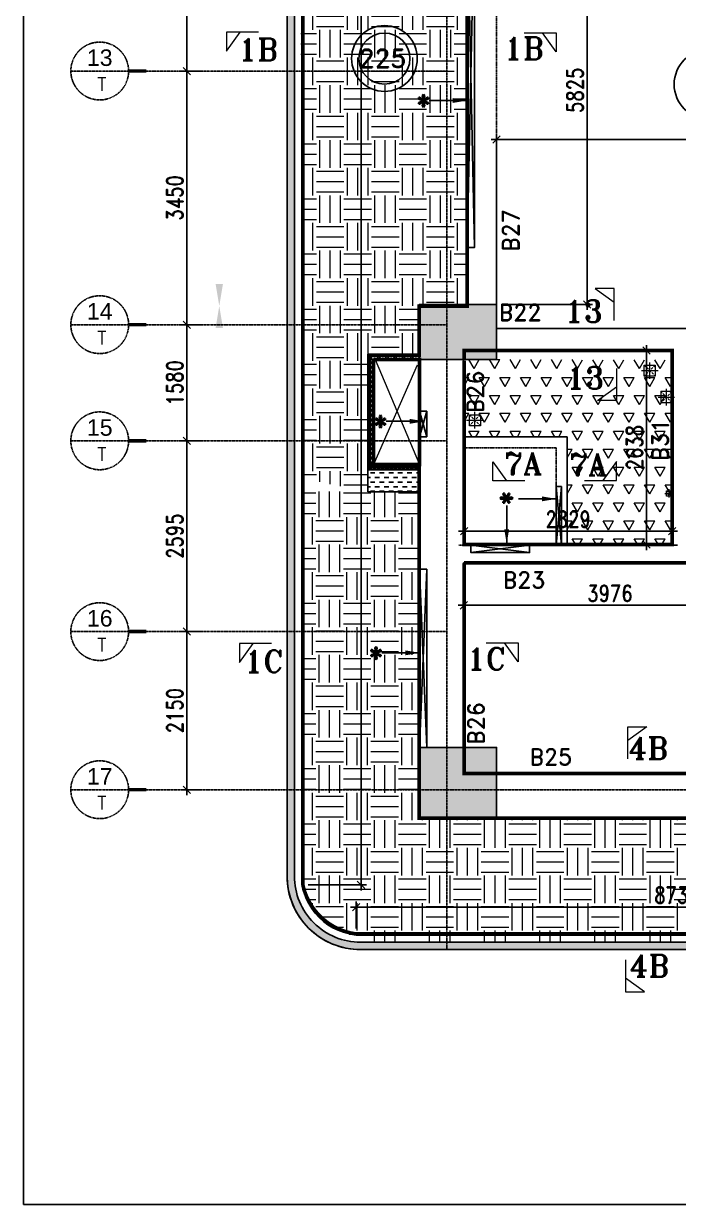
# Model space of a CAD drawing. Header units: millimetres. Extents: x 2061841 to 105821645, y -77612 to 48520811.
# Drawn here: x 2432870 to 2441779, y -2790 to 13270 of the extents above; entities that cross this region are included whole.
import ezdxf
from ezdxf.enums import TextEntityAlignment as Align

# ---------------------------------------------------------------- set-up
doc = ezdxf.new("R2010")
doc.units = ezdxf.units.MM
doc.header["$LTSCALE"] = 10
doc.header["$MEASUREMENT"] = 0
for name, pattern in [('$0$HIDDEN', [0.375, 0.25, -0.125]), ('BASEMENT COLUMN SETTING OUT-PART 2_R4$0$CENTER', [2, 1.25, -0.25, 0.25, -0.25]), ('CENTER', [2, 1.25, -0.25, 0.25, -0.25]), ('HIDDEN2', [4.7625, 3.175, -1.5875])]:
    doc.linetypes.add(name, pattern=pattern)
for name, color, linetype, lineweight in [('0-PL-DP CUTOUT', 32, 'Continuous', 9), ('s-opening text', 4, 'Continuous', 9), ('SEC-LINE', 1, 'Continuous', 15), ('VIN SUNK HATCH', 8, 'Continuous', 0), ('VIN_COLUMN HATCH', 33, 'Continuous', 20), ('VIN_CUT OUT', 6, 'Continuous', 9)]:
    doc.layers.add(name, color=color, linetype=linetype, lineweight=lineweight)
for name, color, linetype in [('A-Comments', 30, 'Continuous'), ('A-FLOR-HIDN', 8, 'HIDDEN2'), ('A-Grid-Tower', 8, 'CENTER'), ('A-HATCH', 8, 'Continuous'), ('BASEMENT COLUMN SETTING OUT-PART 2_R4$0$A-GRID-MAIN', 2, 'BASEMENT COLUMN SETTING OUT-PART 2_R4$0$CENTER'), ('BEAM NO', 2, 'Continuous'), ('BORDER', 5, 'Continuous'), ('DIM GRID', 3, 'Continuous'), ('khuraa', 6, 'Continuous'), ('S-OPENING', 6, 'Continuous'), ('S-SHADED', 252, 'Continuous'), ('UPSTAND RCC', 171, 'Continuous'), ('VIN_BEAM', 4, 'Continuous'), ('VIN_COLUMN', 1, 'Continuous'), ('VIN_SLAB THK', 2, 'Continuous')]:
    doc.layers.add(name, color=color, linetype=linetype)
doc.styles.add('200', font='romand.shx', dxfattribs={"width": 0.8, "height": 225})
doc.styles.add('BASEMENT COLUMN SETTING OUT-PART 2_R4$0$MAS-TXTL', font='arial.ttf', dxfattribs={"height": 200})
doc.styles.add('BASEMENT COLUMN SETTING OUT-PART 2_R4$0$MAS-TXTS', font='romans.shx', dxfattribs={"width": 0.8, "height": 180})
doc.styles.add('MAH', font='romand.shx', dxfattribs={"height": 210})
doc.styles.add('RT', font='romant.shx', dxfattribs={"height": 250})
doc.styles.add('ST', font='romand.shx', dxfattribs={"height": 4})
doc.dimstyles.new('GR1', dxfattribs={"dimtxt": 225, "dimasz": 125, "dimexe": 125, "dimexo": 100, "dimgap": 50, "dimtad": 1, "dimdec": 0, "dimzin": 3, "dimdsep": 46, "dimtxsty": '200', "dimblk1": 'OBLIQUE', "dimblk2": 'OBLIQUE', "dimsah": 1, "dimcen": 0.0625, "dimdle": 125, "dimclrd": 3, "dimclre": 3, "dimclrt": 2, "dimadec": 0, "dimazin": 0, "dimtfac": 1, "dimtdec": 0, "dimtix": 1, "dimtmove": 0, "dimatfit": 3, "dimfxl": 1, "dimtolj": 1, "dimtzin": 0, "dimarcsym": 0})
doc.dimstyles.new('GR2', dxfattribs={"dimtxt": 225, "dimasz": 100, "dimexe": 75, "dimexo": 75, "dimgap": 50, "dimtad": 1, "dimdec": 0, "dimdsep": 46, "dimtxsty": '200', "dimblk1": 'OBLIQUE', "dimblk2": 'OBLIQUE', "dimsah": 1, "dimcen": 50, "dimdle": 75, "dimclrd": 3, "dimclre": 3, "dimclrt": 2, "dimadec": 0, "dimazin": 0, "dimtfac": 1, "dimtdec": 0, "dimtix": 1, "dimtmove": 0, "dimatfit": 3, "dimldrblk": 'OBLIQUE', "dimfxl": 1, "dimtolj": 1, "dimtzin": 0, "dimarcsym": 0})
pattern_1 = [(0, (2438255.496, 38975.31), (0, 32.475953), [18.75, -37.5]), (120, (2438255.496, 38975.31), (-28.125, -16.237976), [18.75, -37.5]), (60, (2438274.246, 38975.31), (-28.125, 16.237976), [18.75, -37.5])]

# ---------------------------------------------------------------- blocks, each defined once
blk = doc.blocks.new('_Oblique')
at = {"color": 0, "linetype": 'ByBlock', "lineweight": -2}
blk.add_line((-0.5, -0.5), (0.5, 0.5), dxfattribs=at)
blk = doc.blocks.new('BASEMENT COLUMN SETTING OUT-PART 2_R4$0$GRID TARGET2')
blk.add_wipeout([(393, -655), (392, -641), (392, -628), (390, -614), (389, -600), (387, -587), (384, -573), (381, -560), (377, -547), (373, -534), (369, -521), (364, -508), (359, -495), (353, -483), (347, -471), (340, -459), (333, -447), (325, -435), (318, -424), (309, -413), (301, -403), (292, -392), (282, -382), (273, -373), (263, -363), (252, -354), (242, -346), (231, -337), (220, -330), (208, -322), (196, -315), (184, -308), (172, -302), (160, -296), (147, -291), (134, -286), (121, -282), (108, -278), (95, -274), (82, -271), (68, -268), (55, -266), (41, -265), (27, -263), (14, -263), (0, -262), (-14, -263), (-27, -263), (-41, -265), (-55, -266), (-68, -268), (-82, -271), (-95, -274), (-108, -278), (-121, -282), (-134, -286), (-147, -291), (-160, -296), (-172, -302), (-184, -308), (-196, -315), (-208, -322), (-220, -330), (-231, -337), (-242, -346), (-252, -354), (-263, -363), (-273, -373), (-282, -382), (-292, -392), (-301, -403), (-309, -413), (-318, -424), (-325, -435), (-333, -447), (-340, -459), (-347, -471), (-353, -483), (-359, -495), (-364, -508), (-369, -521), (-373, -534), (-377, -547), (-381, -560), (-384, -573), (-387, -587), (-389, -600), (-390, -614), (-392, -628), (-392, -641), (-393, -655), (-392, -669), (-392, -682), (-390, -696), (-389, -710), (-387, -723), (-384, -737), (-381, -750), (-377, -763), (-373, -776), (-369, -789), (-364, -802), (-359, -815), (-353, -827), (-347, -839), (-340, -851), (-333, -863), (-325, -875), (-318, -886), (-309, -897), (-301, -907), (-292, -918), (-282, -928), (-273, -937), (-263, -947), (-252, -956), (-242, -964), (-231, -973), (-220, -981), (-208, -988), (-196, -995), (-184, -1002), (-172, -1008), (-160, -1014), (-147, -1019), (-134, -1024), (-121, -1028), (-108, -1032), (-95, -1036), (-82, -1039), (-68, -1042), (-55, -1044), (-41, -1046), (-27, -1047), (-14, -1047), (0, -1048), (14, -1047), (27, -1047), (41, -1046), (55, -1044), (68, -1042), (82, -1039), (95, -1036), (108, -1032), (121, -1028), (134, -1024), (147, -1019), (160, -1014), (172, -1008), (184, -1002), (196, -995), (208, -988), (220, -981), (231, -973), (242, -964), (252, -956), (263, -947), (273, -937), (282, -928), (292, -918), (301, -907), (309, -897), (318, -886), (325, -875), (333, -863), (340, -851), (347, -839), (353, -827), (359, -815), (364, -802), (369, -789), (373, -776), (377, -763), (381, -750), (384, -737), (387, -723), (389, -710), (390, -696), (392, -682), (392, -669)])
blk.add_line((-393, -655), (393, -655))
at = {"const_width": 48.8}
blk.add_lwpolyline([(393, -655), (636, -655)], dxfattribs=at)
blk.add_circle((0, -655), 393)
for tag, height, style, p in [('AS', 225, 'BASEMENT COLUMN SETTING OUT-PART 2_R4$0$MAS-TXTL', (0, -586)), ('REF', 180, 'BASEMENT COLUMN SETTING OUT-PART 2_R4$0$MAS-TXTS', (29, -925))]:
    blk.add_attdef(tag, text='', height=height, dxfattribs=dict(style=style)).set_placement(p, align=Align.CENTER)
blk = doc.blocks.new('*D61')
at = {"layer": 'Defpoints', "color": 0, "transparency": 16777216}
for p in [(2435330, 15975), (2435091, 12625), (2435330, 12625)]:
    blk.add_point(p, dxfattribs=at)
at = {"layer": 'DIM GRID', "color": 3, "lineweight": -2, "transparency": 16777216}
for p, q in [((2435255, 15975), (2435016, 15975)), ((2435091, 16050), (2435091, 12550)), ((2435255, 12625), (2435016, 12625))]:
    blk.add_line(p, q, dxfattribs=at)
at = {"layer": 'DIM GRID', "color": 3, "linetype": 'ByBlock', "lineweight": -2, "transparency": 16777216, "xscale": 100, "yscale": 100, "zscale": 100}
for p, rotation in [((2435091, 15975), 90), ((2435091, 12625), 270)]:
    blk.add_blockref('_Oblique', p, dxfattribs=dict(at, rotation=rotation))
at = {"layer": 'DIM GRID', "color": 2, "transparency": 16777216, "insert": (2434928, 14300), "char_height": 225, "attachment_point": 5, "rotation": 90, "style": '200'}
blk.add_mtext('\\A1;3350', dxfattribs=at)
blk = doc.blocks.new('OBLIQUE')
blk = doc.blocks.new('*D62')
at = {"layer": 'Defpoints', "color": 0, "transparency": 16777216}
for p in [(2435330, 12625), (2435091, 9175), (2435330, 9175)]:
    blk.add_point(p, dxfattribs=at)
at = {"layer": 'DIM GRID', "color": 3, "lineweight": -2, "transparency": 16777216}
for p, q in [((2435091, 12700), (2435091, 9100)), ((2435255, 12625), (2435016, 12625)), ((2435255, 9175), (2435016, 9175))]:
    blk.add_line(p, q, dxfattribs=at)
at = {"layer": 'DIM GRID', "color": 3, "linetype": 'ByBlock', "lineweight": -2, "transparency": 16777216, "xscale": 100, "yscale": 100, "zscale": 100}
for p, rotation in [((2435091, 12625), 90), ((2435091, 9175), 270)]:
    blk.add_blockref('_Oblique', p, dxfattribs=dict(at, rotation=rotation))
at = {"layer": 'DIM GRID', "color": 2, "transparency": 16777216, "insert": (2434928, 10900), "char_height": 225, "attachment_point": 5, "rotation": 90, "style": '200'}
blk.add_mtext('\\A1;3450', dxfattribs=at)
blk = doc.blocks.new('*D63')
at = {"layer": 'Defpoints', "color": 0, "transparency": 16777216}
for p in [(2435330, 9175), (2435091, 7595), (2435330, 7595)]:
    blk.add_point(p, dxfattribs=at)
at = {"layer": 'DIM GRID', "color": 3, "lineweight": -2, "transparency": 16777216}
for p, q in [((2435255, 9175), (2435016, 9175)), ((2435091, 9250), (2435091, 7520)), ((2435255, 7595), (2435016, 7595))]:
    blk.add_line(p, q, dxfattribs=at)
at = {"layer": 'DIM GRID', "color": 3, "linetype": 'ByBlock', "lineweight": -2, "transparency": 16777216, "xscale": 100, "yscale": 100, "zscale": 100}
for p, rotation in [((2435091, 9175), 90), ((2435091, 7595), 270)]:
    blk.add_blockref('_Oblique', p, dxfattribs=dict(at, rotation=rotation))
at = {"layer": 'DIM GRID', "color": 2, "transparency": 16777216, "insert": (2434928, 8385), "char_height": 225, "attachment_point": 5, "rotation": 90, "style": '200'}
blk.add_mtext('\\A1;1580', dxfattribs=at)
blk = doc.blocks.new('*D64')
at = {"layer": 'Defpoints', "color": 0, "transparency": 16777216}
for p in [(2435330, 7595), (2435091, 5000), (2435330, 5000)]:
    blk.add_point(p, dxfattribs=at)
at = {"layer": 'DIM GRID', "color": 3, "lineweight": -2, "transparency": 16777216}
for p, q in [((2435255, 7595), (2435016, 7595)), ((2435091, 7670), (2435091, 4925)), ((2435255, 5000), (2435016, 5000))]:
    blk.add_line(p, q, dxfattribs=at)
at = {"layer": 'DIM GRID', "color": 3, "linetype": 'ByBlock', "lineweight": -2, "transparency": 16777216, "xscale": 100, "yscale": 100, "zscale": 100}
for p, rotation in [((2435091, 7595), 90), ((2435091, 5000), 270)]:
    blk.add_blockref('_Oblique', p, dxfattribs=dict(at, rotation=rotation))
at = {"layer": 'DIM GRID', "color": 2, "transparency": 16777216, "insert": (2434928, 6298), "char_height": 225, "attachment_point": 5, "rotation": 90, "style": '200'}
blk.add_mtext('\\A1;2595', dxfattribs=at)
blk = doc.blocks.new('*D65')
at = {"layer": 'Defpoints', "color": 0, "transparency": 16777216}
for p in [(2435330, 5000), (2435091, 2850), (2435330, 2850)]:
    blk.add_point(p, dxfattribs=at)
at = {"layer": 'DIM GRID', "color": 3, "lineweight": -2, "transparency": 16777216}
for p, q in [((2435255, 5000), (2435016, 5000)), ((2435091, 5075), (2435091, 2775)), ((2435255, 2850), (2435016, 2850))]:
    blk.add_line(p, q, dxfattribs=at)
at = {"layer": 'DIM GRID', "color": 3, "linetype": 'ByBlock', "lineweight": -2, "transparency": 16777216, "xscale": 100, "yscale": 100, "zscale": 100}
for p, rotation in [((2435091, 5000), 90), ((2435091, 2850), 270)]:
    blk.add_blockref('_Oblique', p, dxfattribs=dict(at, rotation=rotation))
at = {"layer": 'DIM GRID', "color": 2, "transparency": 16777216, "insert": (2434928, 3925), "char_height": 225, "attachment_point": 5, "rotation": 90, "style": '200'}
blk.add_mtext('\\A1;2150', dxfattribs=at)
blk = doc.blocks.new('A$C21A8152F')
at = {"layer": 'SEC-LINE'}
for p, q in [((513, 311), (292, 3)), ((513, 3), (513, 311)), ((-7, 3), (513, 3))]:
    blk.add_line(p, q, dxfattribs=at)
blk = doc.blocks.new('*D2609')
at = {"layer": 'A-HATCH', "color": 3, "lineweight": -2, "transparency": 16777216}
for p, q in [((2441345, 6109), (2441345, 8897)), ((2441618, 8822), (2441270, 8822)), ((2441618, 6184), (2441270, 6184))]:
    blk.add_line(p, q, dxfattribs=at)
at = {"layer": 'Defpoints', "color": 0, "transparency": 16777216}
for p in [(2441345, 8822), (2441693, 8822), (2441693, 6184)]:
    blk.add_point(p, dxfattribs=at)
at = {"layer": 'A-HATCH', "color": 3, "lineweight": -2, "transparency": 16777216, "xscale": 100, "yscale": 100, "zscale": 100}
for p, rotation in [((2441345, 8822), 90), ((2441345, 6184), 270)]:
    blk.add_blockref('_Oblique', p, dxfattribs=dict(at, rotation=rotation))
at = {"layer": 'A-HATCH', "color": 2, "transparency": 16777216, "insert": (2441183, 7503), "char_height": 225, "attachment_point": 5, "rotation": 90, "style": '200'}
blk.add_mtext('\\A1;2638', dxfattribs=at)
blk = doc.blocks.new('*D2611')
at = {"layer": 'A-HATCH', "color": 3, "lineweight": -2, "transparency": 16777216}
for p, q in [((2438864, 6259), (2438864, 6441)), ((2441693, 6259), (2441693, 6441)), ((2438789, 6366), (2441768, 6366))]:
    blk.add_line(p, q, dxfattribs=at)
at = {"layer": 'Defpoints', "color": 0, "transparency": 16777216}
for p in [(2441693, 6366), (2438864, 6184), (2441693, 6184)]:
    blk.add_point(p, dxfattribs=at)
at = {"layer": 'A-HATCH', "color": 3, "lineweight": -2, "transparency": 16777216, "xscale": 100, "yscale": 100, "zscale": 100, "rotation": 180}
blk.add_blockref('_Oblique', (2438864, 6366), dxfattribs=at)
at = {"layer": 'A-HATCH', "color": 3, "lineweight": -2, "transparency": 16777216, "xscale": 100, "yscale": 100, "zscale": 100}
blk.add_blockref('_Oblique', (2441693, 6366), dxfattribs=at)
at = {"layer": 'A-HATCH', "color": 2, "transparency": 16777216, "insert": (2440279, 6529), "char_height": 225, "attachment_point": 5, "style": '200'}
blk.add_mtext('\\A1;2829', dxfattribs=at)
blk = doc.blocks.new('*D2618')
at = {"layer": 'A-HATCH', "color": 3, "lineweight": -2, "transparency": 16777216}
for p, q in [((2438860, 5861), (2438860, 5283)), ((2442837, 5861), (2442837, 5283)), ((2438785, 5358), (2442912, 5358))]:
    blk.add_line(p, q, dxfattribs=at)
at = {"layer": 'Defpoints', "color": 0, "transparency": 16777216}
for p in [(2438860, 5936), (2442837, 5936), (2442837, 5358)]:
    blk.add_point(p, dxfattribs=at)
at = {"layer": 'A-HATCH', "color": 3, "lineweight": -2, "transparency": 16777216, "xscale": 100, "yscale": 100, "zscale": 100, "rotation": 180}
blk.add_blockref('_Oblique', (2438860, 5358), dxfattribs=at)
at = {"layer": 'A-HATCH', "color": 3, "lineweight": -2, "transparency": 16777216, "xscale": 100, "yscale": 100, "zscale": 100}
blk.add_blockref('_Oblique', (2442837, 5358), dxfattribs=at)
at = {"layer": 'A-HATCH', "color": 2, "transparency": 16777216, "insert": (2440849, 5521), "char_height": 225, "attachment_point": 5, "style": '200'}
blk.add_mtext('\\A1;3976', dxfattribs=at)
blk = doc.blocks.new('*D2620')
at = {"layer": 'A-HATCH', "color": 3, "lineweight": -2, "transparency": 16777216}
for p, q in [((2439381, 15275), (2440612, 15275)), ((2440537, 15350), (2440537, 9375)), ((2439380, 9450), (2440612, 9450))]:
    blk.add_line(p, q, dxfattribs=at)
at = {"layer": 'Defpoints', "color": 0, "transparency": 16777216}
for p in [(2439306, 15275, -643584), (2439305, 9450, -643584), (2440537, 9450)]:
    blk.add_point(p, dxfattribs=at)
at = {"layer": 'A-HATCH', "color": 3, "lineweight": -2, "transparency": 16777216, "xscale": 100, "yscale": 100, "zscale": 100}
for p, rotation in [((2440537, 15275), 90), ((2440537, 9450), 270)]:
    blk.add_blockref('_Oblique', p, dxfattribs=dict(at, rotation=rotation))
at = {"layer": 'A-HATCH', "color": 2, "transparency": 16777216, "insert": (2440374, 12363), "char_height": 225, "attachment_point": 5, "rotation": 90, "style": '200'}
blk.add_mtext('\\A1;5825', dxfattribs=at)
blk = doc.blocks.new('*D2621')
at = {"layer": 'A-HATCH', "color": 3, "lineweight": -2, "transparency": 16777216}
for p, q in [((2439305, 9200), (2439305, 11768)), ((2445655, 9200), (2445655, 11768)), ((2445730, 11693), (2439230, 11693))]:
    blk.add_line(p, q, dxfattribs=at)
at = {"layer": 'Defpoints', "color": 0, "transparency": 16777216}
for p in [(2439305, 11693), (2439305, 9125, -643584), (2445655, 9125, -643584)]:
    blk.add_point(p, dxfattribs=at)
at = {"layer": 'A-HATCH', "color": 3, "lineweight": -2, "transparency": 16777216, "xscale": 100, "yscale": 100, "zscale": 100, "rotation": 180}
blk.add_blockref('_Oblique', (2439305, 11693), dxfattribs=at)
at = {"layer": 'A-HATCH', "color": 3, "lineweight": -2, "transparency": 16777216, "xscale": 100, "yscale": 100, "zscale": 100}
blk.add_blockref('_Oblique', (2445655, 11693), dxfattribs=at)
at = {"layer": 'A-HATCH', "color": 2, "transparency": 16777216, "insert": (2442480, 11855), "char_height": 225, "attachment_point": 5, "style": '200'}
blk.add_mtext('\\A1;6349', dxfattribs=at)
blk = doc.blocks.new('*D2622')
at = {"layer": 'A-HATCH', "color": 3, "lineweight": -2, "transparency": 16777216}
for p, q in [((2436744, 39859), (2437536, 39859)), ((2437461, 39934), (2437461, 1480)), ((2436744, 1555), (2437536, 1555))]:
    blk.add_line(p, q, dxfattribs=at)
at = {"layer": 'Defpoints', "color": 0, "transparency": 16777216}
for p in [(2436669, 39859), (2436669, 1555), (2437461, 1555)]:
    blk.add_point(p, dxfattribs=at)
at = {"layer": 'A-HATCH', "color": 3, "lineweight": -2, "transparency": 16777216, "xscale": 100, "yscale": 100, "zscale": 100}
for p, rotation in [((2437461, 39859), 90), ((2437461, 1555), 270)]:
    blk.add_blockref('_Oblique', p, dxfattribs=dict(at, rotation=rotation))
at = {"layer": 'A-HATCH', "color": 2, "transparency": 16777216, "insert": (2437299, 20707), "char_height": 225, "attachment_point": 5, "rotation": 90, "style": '200'}
blk.add_mtext('\\A1;38304', dxfattribs=at)
blk = doc.blocks.new('*D2624')
at = {"layer": 'A-HATCH', "color": 3, "lineweight": -2, "transparency": 16777216}
for p, q in [((2437395, 963), (2437395, 1329)), ((2446125, 963), (2446125, 1329)), ((2437320, 1254), (2446200, 1254))]:
    blk.add_line(p, q, dxfattribs=at)
at = {"layer": 'Defpoints', "color": 0, "transparency": 16777216}
for p in [(2446125, 1254), (2437395, 888), (2446125, 888)]:
    blk.add_point(p, dxfattribs=at)
at = {"layer": 'A-HATCH', "color": 3, "lineweight": -2, "transparency": 16777216, "xscale": 100, "yscale": 100, "zscale": 100, "rotation": 180}
blk.add_blockref('_Oblique', (2437395, 1254), dxfattribs=at)
at = {"layer": 'A-HATCH', "color": 3, "lineweight": -2, "transparency": 16777216, "xscale": 100, "yscale": 100, "zscale": 100}
blk.add_blockref('_Oblique', (2446125, 1254), dxfattribs=at)
at = {"layer": 'A-HATCH', "color": 2, "transparency": 16777216, "insert": (2441760, 1416), "char_height": 225, "attachment_point": 5, "style": '200'}
blk.add_mtext('\\A1;8731', dxfattribs=at)

msp = doc.modelspace()

# ---------------------------------------------------------------- hatches: boundary and pattern name
at = {"layer": 'A-Comments'}
h = msp.add_hatch(color=8, dxfattribs=at)
h.dxf.hatch_style = 1
h.paths.add_polyline_path([(2446505.5, 2200.3), (2446405.5, 2200.3), (2446405.5, 1175.3, -0.4142131), (2446005.5, 775.3), (2437455.5, 775.3, -0.4142136), (2436555.5, 1675.3), (2436555.5, 22925.3), (2436455.5, 22925.3), (2436455.5, 1675.3, 0.4142136), (2437455.5, 675.3), (2446005.5, 675.3, 0.4142131), (2446505.5, 1175.3)])
at = {"layer": 'khuraa'}
h = msp.add_hatch(dxfattribs=at)
h.set_pattern_fill('DASH', color=256, scale=500, angle=180)
h.set_pattern_definition([(180, (-230661.106, -123653.24), (-62.5, -62.5), [62.5, -62.5])])
h.paths.add_polyline_path([(2437555.5, 7200.2), (2438255.6, 7200.3), (2438255.6, 6900.3), (2437555.5, 6900.2)])
at = {"layer": 'S-SHADED'}
h = msp.add_hatch(color=256, dxfattribs=at)
h.dxf.hatch_style = 1
edge = h.paths.add_edge_path()
edge.add_line((2435582.9, 9730), (2435482.9, 9730))
edge.add_line((2435582.9, 9130), (2435482.9, 9130))
at = {"layer": 'UPSTAND RCC'}
h = msp.add_hatch(dxfattribs=at)
h.set_pattern_fill('HEX', color=256, scale=150)
h.set_pattern_definition(pattern_1)
h.paths.add_polyline_path([(2437555.5, 8775.3), (2438255.5, 8775.3), (2438255.5, 8700.3), (2437555.5, 8700.3), (2437555.5, 8775.3)])
h = msp.add_hatch(dxfattribs=at)
h.set_pattern_fill('HEX', color=256, scale=150)
h.set_pattern_definition(pattern_1)
h.paths.add_polyline_path([(2437555.5, 8700.2), (2437630.5, 8700.2), (2437630.5, 7275.3), (2437555.5, 7275.3), (2437555.5, 8700.2)])
h = msp.add_hatch(dxfattribs=at)
h.set_pattern_fill('HEX', color=256, scale=150)
h.set_pattern_definition(pattern_1)
h.paths.add_polyline_path([(2437555.5, 7200.3), (2438255.5, 7200.3), (2438255.5, 7275.3), (2437555.5, 7275.3), (2437555.5, 7200.3)])
at = {"layer": 'VIN SUNK HATCH'}
h = msp.add_hatch(dxfattribs=at)
h.set_pattern_fill('EARTH', color=8, scale=1500, angle=360)
h.set_pattern_definition([(0, (-3646.26, 480.24), (375, 375), [375, -375]), (0, (-3646.26, 620.86), (375, 375), [375, -375]), (0, (-3646.26, 761.5), (375, 375), [375, -375]), (90, (-3599.4, 808.36), (-375, 375), [375, -375]), (90, (-3458.76, 808.36), (-375, 375), [375, -375]), (90, (-3318.14, 808.36), (-375, 375), [375, -375])])
h.paths.add_polyline_path([(2438255.5, 19125.3), (2437555.5, 19125.3), (2437555.5, 19425.3), (2436630.5, 19425.3), (2436655.5, 7089.1), (2437555.5, 6900.3), (2437555.5, 7670.2), (2437580.5, 8202.8), (2437555.5, 8775.3), (2438250.5, 8775.3), (2438250.5, 9450.3), (2438905.5, 9450.3), (2438905.5, 14868.3), (2438905.5, 15275.3), (2438370.5, 15275.3), (2438255.5, 15275.3), (2438255.5, 15342), (2438255.5, 15465.5), (2438255.5, 16075.3), (2438255.5, 16525.3), (2438255.5, 16525.3)])
h = msp.add_hatch(dxfattribs=at)
h.set_pattern_fill('TRIANG', color=8, scale=750)
h.set_pattern_definition([(60, (1672873.74, -43545.7), (-140.625, 243.569645), [140.625, -140.625]), (120, (1672873.74, -43545.7), (-281.25, 2e-07), [140.625, -140.625]), (0, (1672803.42, -43423.93), (140.625, 243.569645), [140.625, -140.625])])
h.paths.add_polyline_path([(2438850.5, 8700.3), (2438850.5, 7650.3), (2440265.5, 7650.3), (2440265.5, 6175.4), (2441690.5, 6175.3), (2441690.5, 8698.1), (2439300.5, 8700.3), (2439180.5, 8700.3)])
h = msp.add_hatch(dxfattribs=at)
h.set_pattern_fill('EARTH', color=8, scale=1500, angle=360)
h.set_pattern_definition([(0, (-3653.65, 230.24), (375, 375), [375, -375]), (0, (-3653.65, 370.86), (375, 375), [375, -375]), (0, (-3653.65, 511.5), (375, 375), [375, -375]), (90, (-3606.78, 558.36), (-375, 375), [375, -375]), (90, (-3466.15, 558.36), (-375, 375), [375, -375]), (90, (-3325.53, 558.36), (-375, 375), [375, -375])])
edge = h.paths.add_edge_path()
edge.add_line((2446405.5, 1175.3), (2446405.5, 2200.3))
edge.add_line((2446405.5, 2200.3), (2446305.5, 2200.3))
edge.add_line((2446305.5, 2200.3), (2446305.5, 2275.3))
edge.add_line((2446305.5, 2275.3), (2446155.5, 2275.3))
edge.add_line((2446155.5, 2275.3), (2446155.5, 2475.3))
edge.add_line((2446155.5, 2475.3), (2438273, 2476.4))
edge.add_line((2438273, 2476.4), (2438273, 6908.3))
edge.add_line((2438273, 6908.3), (2436655.5, 6908.1))
edge.add_line((2436655.5, 6908.1), (2436655.5, 1505.9))
edge.add_line((2436655.5, 1505.9), (2436823.9, 1187.4))
edge.add_line((2436823.9, 1187.4), (2437072.6, 975.9))
edge.add_line((2437072.6, 975.9), (2437582.7, 775.8))
edge.add_line((2437582.7, 775.8), (2445998.1, 774.7))
edge.add_arc((2446004.4, 1175.8), 401.1, 269.10203, 359.92798)
at = {"layer": 'VIN_COLUMN HATCH'}
h = msp.add_hatch(color=256, dxfattribs=at)
h.dxf.hatch_style = 1
h.paths.add_polyline_path([(2439305.5, 8700.3), (2438255.5, 8700.3), (2438255.5, 9450.3), (2439305.5, 9450.3)])
h = msp.add_hatch(color=256, dxfattribs=at)
h.dxf.hatch_style = 1
h.paths.add_polyline_path([(2439305.5, 2475.3), (2438255.5, 2475.3), (2438255.5, 3425.3), (2439305.5, 3425.3)])

# ---------------------------------------------------------------- linework, layer by layer
at = {"layer": '0-PL-DP CUTOUT', "color": 32, "ltscale": 15, "extrusion": (8.41183e-09, 2.01816e-08, 1)}
for p, q in [((2441278, 8550.2, -643584.3), (2441503, 8550.2, -643584.3)), ((2441390.5, 8437.7, -643584.3), (2441390.5, 8662.7, -643584.3)), ((2438898.1, 7875.2, -643584.3), (2439123.1, 7875.2, -643584.3)), ((2439010.6, 7762.7, -643584.3), (2439010.6, 7987.7, -643584.3)), ((2441653, 6823.7, -643584.3), (2441653, 6936.2, -643584.3)), ((2441596.8, 6880, -643584.3), (2441709.3, 6880, -643584.3))]:
    msp.add_line(p, q, dxfattribs=at)
at = {"layer": '0-PL-DP CUTOUT', "color": 32, "ltscale": 15, "extrusion": (2.01816e-08, 8.41183e-09, 1)}
for p, q in [((2441615.5, 8077.8, -643583.9), (2441615.5, 8302.8, -643583.9)), ((2441503, 8190.3, -643583.9), (2441728, 8190.3, -643583.9))]:
    msp.add_line(p, q, dxfattribs=at)
at = {"layer": '0-PL-DP CUTOUT', "color": 32, "extrusion": (8.41183e-09, 2.01816e-08, 1), "elevation": -643584.3}
for points in [[(2441465.5, 8625.3), (2441465.5, 8475.3), (2441315.5, 8475.3), (2441315.5, 8625.3)], [(2439085.6, 7950.2), (2439085.6, 7800.2), (2438935.6, 7800.2), (2438935.6, 7950.2)], [(2441690.5, 6917.5), (2441690.5, 6842.5), (2441615.5, 6842.5), (2441615.5, 6917.5)]]:
    msp.add_lwpolyline(points, close=True, dxfattribs=at)
at = {"layer": '0-PL-DP CUTOUT', "color": 32, "extrusion": (2.01816e-08, 8.41183e-09, 1), "elevation": -643583.9}
msp.add_lwpolyline([(2441690.5, 8265.3), (2441540.5, 8265.3), (2441540.5, 8115.3), (2441690.5, 8115.3)], close=True, dxfattribs=at)
at = {"layer": 'A-Comments', "color": 4}
for p, q in [((2436455.5, 22925.3, -643584.3), (2436455.5, 1675.3, -643584.3)), ((2436555.5, 22925.3, -643584.3), (2436555.5, 1675.3, -643584.3)), ((2437455.5, 675.3, -643584.3), (2446005.5, 675.3, -643584.3))]:
    msp.add_line(p, q, dxfattribs=at)
msp.add_arc((2437455.5, 1675.3, -643584.3), 1000, 180, 270, dxfattribs=at)
at = {"layer": 'A-FLOR-HIDN', "color": 32, "extrusion": (8.41183e-09, 2.01816e-08, 1)}
for p, q in [((2441465.5, 8625.2, -643584.3), (2441315.5, 8475.2, -643584.3)), ((2441315.5, 8625.2, -643584.3), (2441465.5, 8475.2, -643584.3)), ((2439085.6, 7950.2, -643584.3), (2438935.6, 7800.2, -643584.3)), ((2438935.6, 7950.2, -643584.3), (2439085.6, 7800.2, -643584.3)), ((2441690.5, 6917.5, -643584.3), (2441615.5, 6842.5, -643584.3)), ((2441615.5, 6917.5, -643584.3), (2441690.5, 6842.5, -643584.3))]:
    msp.add_line(p, q, dxfattribs=at)
at = {"layer": 'A-FLOR-HIDN', "color": 32, "extrusion": (2.01816e-08, 8.41183e-09, 1)}
for p, q in [((2441690.5, 8265.3, -643583.9), (2441540.5, 8115.3, -643583.9)), ((2441690.5, 8115.3, -643583.9), (2441540.5, 8265.3, -643583.9))]:
    msp.add_line(p, q, dxfattribs=at)
at = {"layer": 'A-Grid-Tower'}
msp.add_line((2438630.5, 42156.9, -643584.3), (2438630.5, 675.3, -643584.3), dxfattribs=at)
at = {"layer": 'A-HATCH', "color": 1, "const_width": 50}
msp.add_lwpolyline([(2436669.3, 39858.6), (2436669.3, 1555.1, 0.3162385), (2437394.6, 887.7), (2446125.2, 887.7, 0.1538337), (2446304.8, 1130.6), (2446304.8, 2464.9), (2438251, 2464.9), (2438251, 7241.4), (2437571, 7241.4), (2437571, 8760.6), (2438250.7, 8760.6), (2438250.7, 9428.5), (2438906.3, 9428.5), (2438906.3, 15245.9), (2438273.5, 15245.9), (2438273.5, 23721.1), (2438605, 23721.1), (2438605, 27657), (2438256.2, 27657), (2438256.2, 33721.4)], format="xyb", dxfattribs=at)
at = {"layer": 'A-HATCH', "color": 5, "const_width": 50}
for points in [[(2438864.2, 8686.3), (2438864.2, 6183.5), (2441693.4, 6183.5), (2441693.4, 8821.9), (2438864.2, 8821.9), (2438864.2, 8701.2)], [(2438860.4, 5935.6), (2442836.9, 5935.6), (2442836.9, 3071.6), (2438866.1, 3071.6), (2438866.1, 5929.4)]]:
    msp.add_lwpolyline(points, dxfattribs=at)
at = {"layer": 'A-HATCH', "const_width": 50, "elevation": -643584.3}
msp.add_lwpolyline([(2437630.5, 8700.3), (2438255.5, 8700.2), (2438255.6, 7275.3), (2437630.5, 7275.4), (2437630.5, 8700.2)], dxfattribs=at)
at = {"layer": 'khuraa', "elevation": -643584.3}
msp.add_lwpolyline([(2437555.6, 6900.3), (2438255.6, 6900.3), (2438255.6, 7200.3), (2437555.6, 7200.3)], close=True, dxfattribs=at)
at = {"layer": 'S-OPENING'}
for p, q in [((2439005.5, 10225.3, -643584.3), (2438905.5, 15025.3, -643584.3)), ((2439005.5, 15025.3, -643584.3), (2438905.5, 10225.3, -643584.3)), ((2438255.5, 7650.3, -643584.3), (2438355.5, 8000.3, -643584.3)), ((2438255.5, 8000.3, -643584.3), (2438355.5, 7650.3, -643584.3)), ((2440190.5, 6175.3, -643584.3), (2440115.5, 6975.3, -643584.3)), ((2440190.5, 6973.7, -643584.3), (2440115.5, 6175.3, -643584.3)), ((2438955.5, 6175.3, -643584.3), (2439755.5, 6075.3, -643584.3)), ((2439755.5, 6175.3, -643584.3), (2438955.5, 6075.3, -643584.3)), ((2438355.5, 3425.3, -643584.3), (2438255.5, 5850.3, -643584.3)), ((2438355.5, 5850.3, -643584.3), (2438255.5, 3425.3, -643584.3))]:
    msp.add_line(p, q, dxfattribs=at)
at = {"layer": 'S-OPENING', "elevation": -643584.3}
for points in [[(2439005.5, 15025.3), (2438905.5, 15025.3), (2438905.5, 10225.3), (2439005.5, 10225.3)], [(2439005.5, 15025.3), (2438905.5, 15025.3), (2438905.5, 10225.3), (2439005.5, 10225.3)], [(2438355.5, 8000.3), (2438255.5, 8000.3), (2438255.5, 7650.3), (2438355.5, 7650.3)], [(2440190.5, 6975.3), (2440115.5, 6975.3), (2440115.5, 6175.3), (2440190.5, 6175.3)], [(2439755.5, 6175.3), (2439755.5, 6075.3), (2438955.5, 6075.3), (2438955.5, 6175.3)], [(2438355.5, 5850.3), (2438255.5, 5850.3), (2438255.5, 3425.3), (2438355.5, 3425.3)], [(2438355.5, 5850.3), (2438255.5, 5850.3), (2438255.5, 3425.3), (2438355.5, 3425.3)]]:
    msp.add_lwpolyline(points, close=True, dxfattribs=at)
at = {"layer": 'UPSTAND RCC', "elevation": -643584.3}
for points in [[(2437555.5, 8775.3), (2438255.5, 8775.3), (2438255.5, 8700.3), (2437555.5, 8700.3)], [(2437555.5, 8700.2), (2437630.5, 8700.2), (2437630.5, 7275.3), (2437555.5, 7275.3)], [(2437555.5, 7200.3), (2438255.5, 7200.3), (2438255.5, 7275.3), (2437555.5, 7275.3)]]:
    msp.add_lwpolyline(points, close=True, dxfattribs=at)
at = {"layer": 'VIN_BEAM'}
for p, q in [((2438905.5, 15275.3, -643584.3), (2438905.4, 9450.3, -643584.3)), ((2438255.5, 8713.2, -643584.3), (2438255.5, 7460.3, -643584.3)), ((2438255.5, 8708.7, -643584.3), (2438255.5, 3757.5, -643584.3)), ((2438855.5, 8700.3, -643584.3), (2438855.5, 7650.3, -643584.3)), ((2441690.5, 8825.3, -643584.3), (2439305.5, 8825.3, -643584.3)), ((2441690.5, 8825.3, -643584.3), (2441690.5, 6175.3, -643584.3)), ((2438855.5, 7650.3, -643584.3), (2440265.5, 7650.3, -643584.3)), ((2440265.5, 7650.3, -643584.3), (2440265.5, 6175.3, -643584.3)), ((2438255.5, 6425.3, -643584.3), (2438255.5, 7310.3, -643584.3)), ((2440040.5, 6175.3, -643584.3), (2441765.5, 6175.3, -643584.3)), ((2438255.5, 3475.3, -643584.3), (2438255.5, 3347.1, -643584.3)), ((2445448.1, 2475.3, -643584.3), (2439323.1, 2475.3, -643584.3))]:
    msp.add_line(p, q, dxfattribs=at)
at = {"layer": 'VIN_BEAM', "linetype": '$0$HIDDEN'}
for p, q in [((2439305.5, 15275.3, -643584.3), (2439305.4, 9450.3, -643584.3)), ((2445655.5, 9125.3, -643584.3), (2439305.5, 9125.3, -643584.3)), ((2445654.9, 9125.3, -643584.3), (2439305.5, 9125.3, -643584.3)), ((2438855.5, 7500.3, -643584.3), (2440115.5, 7500.3, -643584.3)), ((2438855.5, 7500.3, -643584.3), (2438855.5, 6175.3, -643584.3)), ((2440115.5, 7500.3, -643584.3), (2440115.5, 6175.3, -643584.3)), ((2438793.3, 6175.3, -643584.3), (2440040.5, 6175.3, -643584.3)), ((2438855.5, 5935.3, -643584.3), (2442840.5, 5935.3, -643584.3)), ((2438855.5, 5934.2, -643584.3), (2438855.5, 3425.3, -643584.3)), ((2442840.5, 3075.3, -643584.3), (2439323.1, 3075.3, -643584.3))]:
    msp.add_line(p, q, dxfattribs=at)
at = {"layer": 'VIN_BEAM', "elevation": -643584.3}
for points in [[(2446505.5, 2475.3), (2446505.5, 1175.3, -0.4142136), (2446005.5, 675.3), (2437455.5, 675.3, -0.4142136), (2436455.5, 1675.3), (2436455.5, 19425.3)], [(2446405.5, 2200.3), (2446405.5, 1175.3, -0.4142136), (2446005.5, 775.3), (2437455.5, 775.3, -0.4142136), (2436555.5, 1675.3), (2436555.5, 19425.3)], [(2446305.5, 2478.3), (2446305.5, 1178.3, -0.4142136), (2446005.5, 878.3), (2437455.5, 878.3, -0.4142136), (2436655.5, 1678.3), (2436655.5, 19425.3)]]:
    msp.add_lwpolyline(points, format="xyb", dxfattribs=at)
at = {"layer": 'VIN_COLUMN', "ltscale": 125, "elevation": -643584.3}
for points in [[(2439305.5, 8700.3), (2438255.5, 8700.3), (2438255.5, 9450.3), (2439305.5, 9450.3)], [(2439305.5, 2475.3), (2438255.5, 2475.3), (2438255.5, 3425.3), (2439305.5, 3425.3)]]:
    msp.add_lwpolyline(points, close=True, dxfattribs=at)
at = {"layer": 'VIN_CUT OUT', "elevation": -643584.3}
for points in [[(2437630.5, 8700.3), (2438255.5, 8700.3), (2438255.5, 7275.3), (2437630.5, 7275.3)], [(2437630.5, 8700.2), (2438255.6, 8700.2), (2438255.6, 7275.3), (2437630.5, 7275.3)]]:
    msp.add_lwpolyline(points, close=True, dxfattribs=at)
for points in [[(2437655.6, 8700.2), (2438255.6, 7275.3)], [(2438223.7, 8625.3), (2437630.5, 7275.3)]]:
    msp.add_lwpolyline(points, dxfattribs=at)
at = {"layer": 'VIN_SLAB THK', "color": 2, "linetype": 'Continuous', "ltscale": 0.25}
for centre, radius in [((2437780.3, 12795.1, -643584.3), 447.1), ((2437780.3, 12795.1, -643584.3), 347.1), ((2442193.4, 12444.1, -643584.3), 472.1)]:
    msp.add_circle(centre, radius, dxfattribs=at)

# ---------------------------------------------------------------- block references
at = {"layer": 'BASEMENT COLUMN SETTING OUT-PART 2_R4$0$A-GRID-MAIN'}
for p, values in [((2433906.1, 13280.3, -643584.3), {'REF': 'T', 'AS': '13'}), ((2433906.1, 9830.3, -643584.3), {'REF': 'T', 'AS': '14'}), ((2433906.1, 8250.3, -643584.3), {'REF': 'T', 'AS': '15'}), ((2433906.1, 5655.4, -643584.3), {'REF': 'T', 'AS': '16'}), ((2433906.1, 3505.3, -643584.3), {'REF': 'T', 'AS': '17'})]:
    msp.add_blockref('BASEMENT COLUMN SETTING OUT-PART 2_R4$0$GRID TARGET2', p, dxfattribs=at).add_auto_attribs(values)
at = {"layer": 'SEC-LINE', "yscale": 0.8399999998509884, "zscale": 0.8399999998509884}
for p, xscale, rotation in [((2436061.9, 13157.6, -643584.3), 0.8399999998509884, 180), ((2439686.8, 13147.9, -643584.3), -0.8399999998509884, 180), ((2440906.9, 9236.6, -643584.3), 0.8399999998509884, 90.00000000000017), ((2440938.2, 8574.3, -643584.3), -0.8399999998509884, 89.99999999999979), ((2436238.1, 4841.4, -643584.3), 0.8399999998509884, 180), ((2439169.5, 4850.5, -643584.3), -0.8399999998509884, 180), ((2441087.2, 3274.5, -643584.3), -0.8399999998509884, 270), ((2441056.4, 530.3, -643584.3), 0.8399999998509884, 270.0000000000001)]:
    msp.add_blockref('A$C21A8152F', p, dxfattribs=dict(at, xscale=xscale, rotation=rotation))
for p, xscale in [((2439684, 7047.6, -643584.3), -0.8399999998509884), ((2440505.9, 7054.4, -643584.3), 0.8399999998509884)]:
    msp.add_blockref('A$C21A8152F', p, dxfattribs=dict(at, xscale=xscale))

# ---------------------------------------------------------------- texts
at = {"layer": 'BEAM NO', "color": 4, "style": 'MAH'}
for s, p in [('B27', (2439611.8, 10169.3, -643584.3)), ('B26', (2439129.7, 7973.1, -643584.3)), ('B31', (2441644.2, 7319.6, -643196.1)), ('B26', (2439137.4, 3462.7, -643584.3))]:
    msp.add_text(s, height=225, rotation=90, dxfattribs=at).set_placement(p)
for s, p in [('B22', (2439338.5, 9228.5, -643584.3)), ('B23', (2439392.6, 5590.3, -643584.3)), ('B25', (2439756.6, 3183.2, -643584.3))]:
    msp.add_text(s, height=225, dxfattribs=at).set_placement(p)
at = {"layer": 's-opening text', "style": 'RT', "text_generation_flag": 4}
for rotation, p in [(180, (2438413.6, 12006, -643584.3)), (180, (2437829.3, 7642.3, -643584.3)), (270, (2439653.8, 6917.7, -643584.3)), (180, (2437768.6, 4493.5, -643584.3))]:
    msp.add_text('*', height=300, rotation=rotation, dxfattribs=at).set_placement(p)
at = {"layer": 'SEC-LINE', "style": 'RT'}
for s, p in [('1B ', (2435793.4, 12768.7, -643584.3)), ('1B ', (2439408.7, 12783.8, -643584.3)), ('13', (2440234.4, 9208.3, -643584.3)), ('13', (2440254.9, 8302.5, -643584.3)), ('7A', (2439409.6, 7136.2, -643584.3)), ('7A', (2440295.2, 7122.6, -643584.3)), ('1C ', (2435875.2, 4446, -643584.3)), ('1C ', (2438902.7, 4480, -643584.3)), ('4B', (2441101, 3263.8, -643584.3)), ('4B', (2441115.2, 304.8, -643584.3))]:
    msp.add_text(s, height=300, dxfattribs=at).set_placement(p)
at = {"layer": 'VIN_SLAB THK', "color": 2, "linetype": 'Continuous', "ltscale": 0.25, "style": 'ST'}
msp.add_text('225', height=250, dxfattribs=at).set_placement((2437432.3, 12672.2, -643584.3))

# ---------------------------------------------------------------- dimensions: what is measured, and where the dimension line sits
at = {"layer": 'A-HATCH'}
for base, p1, p2, picture, middle in [((2437461.0748, 1555.0661), (2436669.3117, 39858.6171), (2436669.3117, 1555.0661), '*D2622', (2437298.5748, 20706.8416)), ((2440536.5, 9450.3), (2439305.5, 15275.3, -643584.3), (2439305.4, 9450.3, -643584.3), '*D2620', (2440374, 12362.8)), ((2441345.4, 8821.9), (2441693.4, 6183.5), (2441693.4, 8821.9), '*D2609', (2441182.9, 7502.7))]:
    dim = msp.add_linear_dim(base=base, p1=p1, p2=p2, angle=90, dimstyle='GR2', override={"dimldrblk": 'OBLIQUE'}, dxfattribs=at)
    dim.commit()
    dim.dimension.update_dxf_attribs({"geometry": picture, "text_midpoint": middle})
for base, p1, p2, picture, middle in [((2439305.5, 11693), (2445654.9, 9125.3, -643584.3), (2439305.5, 9125.3, -643584.3), '*D2621', (2442480.2, 11855.5)), ((2441693.4, 6366.1), (2438864.2, 6183.5), (2441693.4, 6183.5), '*D2611', (2440278.8, 6528.6)), ((2442836.8513, 5358.4496), (2438860.3863, 5935.629), (2442836.8513, 5935.629), '*D2618', (2440848.6188, 5520.9496)), ((2446125.2, 1253.6), (2437394.6, 887.7), (2446125.2, 887.7), '*D2624', (2441759.9, 1416.1))]:
    dim = msp.add_linear_dim(base=base, p1=p1, p2=p2, dimstyle='GR2', override={"dimldrblk": 'OBLIQUE'}, dxfattribs=at)
    dim.commit()
    dim.dimension.update_dxf_attribs({"geometry": picture, "text_midpoint": middle})
at = {"layer": 'DIM GRID'}
for base, p1, p2, picture, middle in [((2435090.7, 12625.3, -643584.3), (2435330.2, 15975.3, -643584.3), (2435330.2, 12625.3, -643584.3), '*D61', (2434928.2, 14300.3, -643584.3)), ((2435090.7, 9175.3, -643584.3), (2435330.2, 12625.3, -643584.3), (2435330.2, 9175.3, -643584.3), '*D62', (2434928.2, 10900.3, -643584.3)), ((2435090.7, 7595.3, -643584.3), (2435330.2, 9175.3, -643584.3), (2435330.2, 7595.3, -643584.3), '*D63', (2434928.2, 8385.3, -643584.3)), ((2435090.7, 5000.3, -643584.3), (2435330.2, 7595.3, -643584.3), (2435330.2, 5000.3, -643584.3), '*D64', (2434928.2, 6297.8, -643584.3)), ((2435090.7, 2850.3, -643584.3), (2435330.2, 5000.3, -643584.3), (2435330.2, 2850.3, -643584.3), '*D65', (2434928.2, 3925.3, -643584.3))]:
    dim = msp.add_linear_dim(base=base, p1=p1, p2=p2, angle=90, dimstyle='GR2', override={"dimldrblk": 'OBLIQUE', "dimfxl": 125, "dimarcsym": 1}, dxfattribs=at)
    dim.commit()
    dim.dimension.update_dxf_attribs({"geometry": picture, "text_midpoint": middle})

# ---------------------------------------------------------------- leaders
at = {"layer": 's-opening text'}
for points in [[(2438909.2, 12224.3, -643584.3), (2438387.2, 12224.3, -643584.3)], [(2438324.9, 7860.6, -643584.3), (2437802.9, 7860.6, -643584.3)], [(2440124.2, 6806, -643584.3), (2439602.2, 6806, -643584.3)], [(2439443.4, 6193.6, -643584.3), (2439443.4, 6715.5, -643584.3)], [(2438264.2, 4711.8, -643584.3), (2437742.2, 4711.8, -643584.3)]]:
    msp.add_leader(points, dimstyle='GR1', override={"dimasz": 200, "dimtad": 0, "dimfxl": 125}, dxfattribs=at)

# ---------------------------------------------------------------- next in the draw order: linework, layer by layer
at = {"layer": 'A-Grid-Tower'}
for p, q in [((2438630.5, 12625.3, -643584.3), (2434542.2, 12625.3, -643584.3)), ((2438630.5, 9175.3, -643584.3), (2434542.2, 9175.3, -643584.3)), ((2438630.5, 7595.3, -643584.3), (2434542.2, 7595.3, -643584.3)), ((2438630.5, 5000.3, -643584.3), (2434542.2, 5000.3, -643584.3)), ((2463505.5, 2850.3, -643584.3), (2434542.2, 2850.3, -643584.3))]:
    msp.add_line(p, q, dxfattribs=at)
at = {"layer": 'BORDER'}
msp.add_lwpolyline([(2432870.4, -2789.9), (2522870.4, -2789.9), (2522870.4, 57210.1), (2432870.4, 57210.1)], close=True, dxfattribs=at)

doc.saveas('drawing.dxf')
